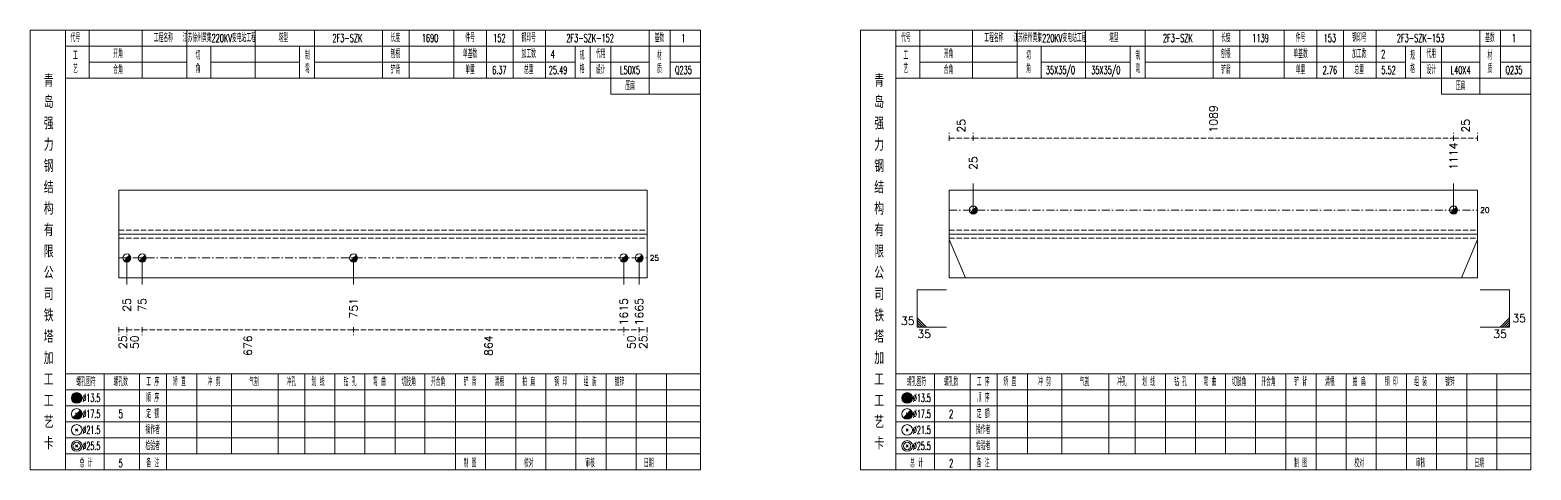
# Model space of a CAD drawing. Extents: x 0 to 4623, y -1159 to 4890.
# Drawn here: x 3425 to 3988, y 4275 to 4440 of the extents above; entities that cross this region are included whole.
import ezdxf
from ezdxf.enums import TextEntityAlignment as Align

# ---------------------------------------------------------------- set-up
doc = ezdxf.new("R2010")
doc.units = 0
doc.header["$MEASUREMENT"] = 0
doc.linetypes.add('一点画线', pattern=[5.2, 3, -1, 0.2, -1])
doc.linetypes.add('虚线', pattern=[2.75, 2, -0.75])
doc.layers.get('0').update_dxf_attribs({"linetype": 'CONTINUOUS', "lineweight": 25})
for name, color, linetype, lineweight in [('1', 7, 'CONTINUOUS', 25), ('4', 7, 'CONTINUOUS', 25), ('5', 7, 'CONTINUOUS', 25)]:
    doc.layers.add(name, color=color, linetype=linetype, lineweight=lineweight)
doc.styles.get("Standard").update_dxf_attribs({"font": 'simplex.shx', "width": 0.7, "height": 3, "bigfont": 'gbhzfs.shx'})

# ---------------------------------------------------------------- blocks, each defined once
blk = doc.blocks.new('孔17.5')
at = {"layer": '5', "color": 7, "linetype": 'Continuous', "lineweight": 13}
for p, q in [((-0.707, -0.707), (0.707, 0.707)), ((-0.2, 0.2), (0.2, -0.2))]:
    blk.add_line(p, q, dxfattribs=at)
blk.add_circle((0, 0), 1, dxfattribs=at)
for radius in [0.9, 0.8, 0.7, 0.6, 0.5, 0.4, 0.3, 0.2, 0.1]:
    blk.add_arc((0, 0), radius, 225, 45, dxfattribs=at)

msp = doc.modelspace()

# ---------------------------------------------------------------- linework, layer by layer
at = {"color": 8, "linetype": '虚线', "lineweight": 9}
for p, q in [((3770.1, 4398.5), (3770.1, 4401.5)), ((3779.1, 4398.5), (3779.1, 4401.5)), ((3779.1, 4398.5), (3779.1, 4401.5)), ((3959.2, 4398.5), (3959.2, 4401.5)), ((3959.2, 4398.5), (3959.2, 4401.5)), ((3968.2, 4398.5), (3968.2, 4401.5)), ((3770.1, 4399.5), (3779.1, 4399.5)), ((3779.1, 4399.5), (3959.2, 4399.5)), ((3959.2, 4399.5), (3968.2, 4399.5)), ((3458.7, 4328.5), (3458.7, 4325.5)), ((3461.7, 4328.5), (3461.7, 4325.5)), ((3461.7, 4328.5), (3461.7, 4325.5)), ((3467.491, 4328.5), (3467.491, 4325.5)), ((3467.491, 4328.5), (3467.491, 4325.5)), ((3546.731, 4328.5), (3546.731, 4325.5)), ((3546.731, 4328.5), (3546.731, 4325.5)), ((3648.009, 4328.5), (3648.009, 4325.5)), ((3648.009, 4328.5), (3648.009, 4325.5)), ((3653.8, 4328.5), (3653.8, 4325.5)), ((3653.8, 4328.5), (3653.8, 4325.5)), ((3656.8, 4328.5), (3656.8, 4325.5)), ((3458.7, 4327.5), (3461.7, 4327.5)), ((3461.7, 4327.5), (3467.491, 4327.5)), ((3467.491, 4327.5), (3546.731, 4327.5)), ((3546.731, 4327.5), (3648.009, 4327.5)), ((3648.009, 4327.5), (3653.8, 4327.5)), ((3653.8, 4327.5), (3656.8, 4327.5))]:
    msp.add_line(p, q, dxfattribs=at)
at = {"color": 7, "linetype": 'Continuous', "lineweight": 18}
for p, q in [((3458.7, 4380), (3458.7, 4347)), ((3458.7, 4380), (3656.8, 4380)), ((3656.8, 4380), (3656.8, 4347)), ((3770.1, 4380), (3770.1, 4347)), ((3770.1, 4380), (3968.2, 4380)), ((3968.2, 4380), (3968.2, 4347)), ((3458.7, 4363.5), (3656.8, 4363.5)), ((3770.1, 4363.5), (3968.2, 4363.5))]:
    msp.add_line(p, q, dxfattribs=at)
at = {"color": 7, "linetype": 'Continuous', "lineweight": 13}
for p, q in [((3779.1, 4372.5), (3779.1, 4382.5)), ((3959.2, 4372.5), (3959.2, 4382.5)), ((3770.1, 4361.438), (3776.187, 4347)), ((3968.2, 4361.438), (3962.113, 4347)), ((3461.7, 4354.5), (3461.7, 4344.5)), ((3467.491, 4354.5), (3467.491, 4344.5)), ((3546.731, 4354.5), (3546.731, 4344.5)), ((3648.009, 4354.5), (3648.009, 4344.5)), ((3653.8, 4354.5), (3653.8, 4344.5)), ((3758.1, 4342.5), (3769.1, 4342.5)), ((3758.1, 4342.5), (3758.1, 4328.5)), ((3980.2, 4342.5), (3969.2, 4342.5)), ((3980.2, 4342.5), (3980.2, 4328.5)), ((3761.6, 4328.5), (3758.1, 4332)), ((3760.725, 4328.5), (3758.1, 4331.125)), ((3759.85, 4328.5), (3758.1, 4330.25)), ((3758.975, 4328.5), (3758.1, 4329.375)), ((3758.1, 4328.5), (3769.1, 4328.5)), ((3980.2, 4328.5), (3969.2, 4328.5)), ((3976.7, 4328.5), (3980.2, 4332)), ((3977.575, 4328.5), (3980.2, 4331.125)), ((3978.45, 4328.5), (3980.2, 4330.25)), ((3979.325, 4328.5), (3980.2, 4329.375))]:
    msp.add_line(p, q, dxfattribs=at)
at = {"color": 3, "linetype": '一点画线', "lineweight": 13}
for p, q in [((3770.1, 4372.5), (3968.2, 4372.5)), ((3458.7, 4354.5), (3656.8, 4354.5))]:
    msp.add_line(p, q, dxfattribs=at)
at = {"color": 1, "linetype": '虚线', "lineweight": 18}
for p, q in [((3458.7, 4365), (3656.8, 4365)), ((3458.7, 4362), (3656.8, 4362)), ((3770.1, 4365), (3968.2, 4365)), ((3770.1, 4362), (3968.2, 4362))]:
    msp.add_line(p, q, dxfattribs=at)
at = {"layer": '1', "color": 7, "linetype": 'Continuous', "lineweight": 18}
for p, q in [((3458.7, 4347), (3656.8, 4347)), ((3770.1, 4347), (3968.2, 4347))]:
    msp.add_line(p, q, dxfattribs=at)
at = {"layer": '4', "color": 1, "linetype": 'Continuous', "lineweight": 18}
for p, q in [((3438.7, 4275), (3438.7, 4440)), ((3447.6, 4422), (3447.6, 4440)), ((3467.4, 4422), (3467.4, 4440)), ((3484.2, 4422), (3484.2, 4440)), ((3509.8, 4422), (3509.8, 4440)), ((3532.1, 4422), (3532.1, 4440)), ((3557.6, 4422), (3557.6, 4440)), ((3567.6, 4422), (3567.6, 4440)), ((3584.3, 4422), (3584.3, 4440)), ((3596.5, 4422), (3596.5, 4440)), ((3606.5, 4422), (3606.5, 4440)), ((3618.7, 4422), (3618.7, 4440)), ((3657.6, 4416), (3657.6, 4440)), ((3665.4, 4422), (3665.4, 4440)), ((3750.1, 4275), (3750.1, 4440)), ((3759, 4422), (3759, 4440)), ((3778.8, 4422), (3778.8, 4440)), ((3795.6, 4422), (3795.6, 4440)), ((3821.2, 4422), (3821.2, 4440)), ((3843.5, 4422), (3843.5, 4440)), ((3869, 4422), (3869, 4440)), ((3879, 4422), (3879, 4440)), ((3895.7, 4422), (3895.7, 4440)), ((3907.9, 4422), (3907.9, 4440)), ((3917.9, 4422), (3917.9, 4440)), ((3930.1, 4422), (3930.1, 4440)), ((3969, 4416), (3969, 4440)), ((3976.8, 4422), (3976.8, 4440)), ((3438.7, 4434), (3676.8, 4434)), ((3493.2, 4422), (3493.2, 4434)), ((3526.5, 4422), (3526.5, 4434)), ((3629.8, 4422), (3629.8, 4434)), ((3635.4, 4422), (3635.4, 4434)), ((3643.2, 4416), (3643.2, 4434)), ((3750.1, 4434), (3988.2, 4434)), ((3804.6, 4422), (3804.6, 4434)), ((3837.9, 4422), (3837.9, 4434)), ((3941.2, 4422), (3941.2, 4434)), ((3946.8, 4422), (3946.8, 4434)), ((3954.6, 4416), (3954.6, 4434)), ((3447.6, 4428), (3484.2, 4428)), ((3493.2, 4428), (3526.5, 4428)), ((3532.1, 4428), (3629.8, 4428)), ((3635.4, 4428), (3657.6, 4428)), ((3665.4, 4428), (3676.8, 4428)), ((3759, 4428), (3795.6, 4428)), ((3804.6, 4428), (3837.9, 4428)), ((3843.5, 4428), (3941.2, 4428)), ((3946.8, 4428), (3969, 4428)), ((3976.8, 4428), (3988.2, 4428)), ((3438.7, 4422), (3676.8, 4422)), ((3750.1, 4422), (3988.2, 4422)), ((3643.2, 4416), (3676.8, 4416)), ((3954.6, 4416), (3988.2, 4416)), ((3438.7, 4311), (3676.8, 4311)), ((3453.2, 4275), (3453.2, 4311)), ((3466.5, 4275), (3466.5, 4311)), ((3476.6, 4275), (3476.6, 4311)), ((3488, 4281), (3488, 4311)), ((3500.9, 4281), (3500.9, 4311)), ((3518.5, 4281), (3518.5, 4311)), ((3528.4, 4281), (3528.4, 4311)), ((3539.7, 4281), (3539.7, 4311)), ((3551, 4281), (3551, 4311)), ((3562.3, 4281), (3562.3, 4311)), ((3573.5, 4281), (3573.5, 4311)), ((3584.9, 4281), (3584.9, 4311)), ((3596.2, 4281), (3596.2, 4311)), ((3607.5, 4281), (3607.5, 4311)), ((3618.8, 4281), (3618.8, 4311)), ((3630.1, 4281), (3630.1, 4311)), ((3641.4, 4281), (3641.4, 4311)), ((3652.7, 4281), (3652.7, 4311)), ((3664, 4281), (3664, 4311)), ((3750.1, 4311), (3988.2, 4311)), ((3764.6, 4275), (3764.6, 4311)), ((3777.9, 4275), (3777.9, 4311)), ((3788, 4275), (3788, 4311)), ((3799.4, 4281), (3799.4, 4311)), ((3812.3, 4281), (3812.3, 4311)), ((3829.9, 4281), (3829.9, 4311)), ((3839.8, 4281), (3839.8, 4311)), ((3851.1, 4281), (3851.1, 4311)), ((3862.4, 4281), (3862.4, 4311)), ((3873.7, 4281), (3873.7, 4311)), ((3884.9, 4281), (3884.9, 4311)), ((3896.3, 4281), (3896.3, 4311)), ((3907.6, 4281), (3907.6, 4311)), ((3918.9, 4281), (3918.9, 4311)), ((3930.2, 4281), (3930.2, 4311)), ((3941.5, 4281), (3941.5, 4311)), ((3952.8, 4281), (3952.8, 4311)), ((3964.1, 4281), (3964.1, 4311)), ((3975.4, 4281), (3975.4, 4311)), ((3438.7, 4305), (3676.8, 4305)), ((3750.1, 4305), (3988.2, 4305)), ((3438.7, 4299), (3676.8, 4299)), ((3750.1, 4299), (3988.2, 4299)), ((3438.7, 4293), (3676.8, 4293)), ((3750.1, 4293), (3988.2, 4293)), ((3438.7, 4287), (3676.8, 4287)), ((3750.1, 4287), (3988.2, 4287)), ((3438.7, 4281), (3676.8, 4281)), ((3584.9, 4275), (3584.9, 4281)), ((3596.2, 4275), (3596.2, 4281)), ((3607.5, 4275), (3607.5, 4281)), ((3618.8, 4275), (3618.8, 4281)), ((3630.1, 4275), (3630.1, 4281)), ((3641.4, 4275), (3641.4, 4281)), ((3652.7, 4275), (3652.7, 4281)), ((3664, 4275), (3664, 4281)), ((3750.1, 4281), (3988.2, 4281)), ((3896.3, 4275), (3896.3, 4281)), ((3907.6, 4275), (3907.6, 4281)), ((3918.9, 4275), (3918.9, 4281)), ((3930.2, 4275), (3930.2, 4281)), ((3941.5, 4275), (3941.5, 4281)), ((3952.8, 4275), (3952.8, 4281)), ((3964.1, 4275), (3964.1, 4281)), ((3975.4, 4275), (3975.4, 4281))]:
    msp.add_line(p, q, dxfattribs=at)
at = {"layer": '4', "color": 7, "linetype": 'Continuous', "lineweight": 13}
for p, q in [((3442.7, 4301.8), (3443.1, 4302.2)), ((3443.1, 4301.8), (3442.7, 4302.2)), ((3754.1, 4301.8), (3754.5, 4302.2)), ((3754.5, 4301.8), (3754.1, 4302.2)), ((3441.486, 4294.586), (3444.314, 4297.414)), ((3442.5, 4296.4), (3443.3, 4295.6)), ((3752.886, 4294.586), (3755.714, 4297.414)), ((3753.9, 4296.4), (3754.7, 4295.6)), ((3442.5, 4289.6), (3443.3, 4290.4)), ((3442.5, 4290.4), (3443.3, 4289.6)), ((3753.9, 4289.6), (3754.7, 4290.4)), ((3753.9, 4290.4), (3754.7, 4289.6)), ((3442.5, 4283.6), (3443.3, 4284.4)), ((3442.5, 4284.4), (3443.3, 4283.6)), ((3753.9, 4283.6), (3754.7, 4284.4)), ((3753.9, 4284.4), (3754.7, 4283.6))]:
    msp.add_line(p, q, dxfattribs=at)
at = {"layer": '4', "color": 1, "linetype": 'Continuous', "lineweight": 18}
for points in [[(3425.4, 4440), (3425.4, 4275), (3676.8, 4275), (3676.8, 4440)], [(3736.8, 4440), (3736.8, 4275), (3988.2, 4275), (3988.2, 4440)]]:
    msp.add_lwpolyline(points, close=True, dxfattribs=at)
at = {"layer": '4', "color": 7, "linetype": 'Continuous', "lineweight": 13}
for centre, radius in [((3442.9, 4302), 2), ((3442.9, 4302), 1.8), ((3442.9, 4302), 1.6), ((3442.9, 4302), 1.4), ((3442.9, 4302), 1.2), ((3442.9, 4302), 1), ((3442.9, 4302), 0.8), ((3442.9, 4302), 0.6), ((3442.9, 4302), 0.4), ((3442.9, 4302), 0.2), ((3754.3, 4302), 2), ((3754.3, 4302), 1.8), ((3754.3, 4302), 1.6), ((3754.3, 4302), 1.4), ((3754.3, 4302), 1.2), ((3754.3, 4302), 1), ((3754.3, 4302), 0.8), ((3754.3, 4302), 0.6), ((3754.3, 4302), 0.4), ((3754.3, 4302), 0.2), ((3442.9, 4296), 2), ((3754.3, 4296), 2), ((3442.9, 4290), 2), ((3754.3, 4290), 2), ((3442.9, 4284), 2), ((3442.9, 4284), 1.4), ((3754.3, 4284), 2), ((3754.3, 4284), 1.4)]:
    msp.add_circle(centre, radius, dxfattribs=at)
for centre, radius in [((3442.9, 4296), 1.8), ((3442.9, 4296), 1.6), ((3442.9, 4296), 1.4), ((3442.9, 4296), 1.2), ((3442.9, 4296), 1), ((3442.9, 4296), 0.8), ((3442.9, 4296), 0.6), ((3442.9, 4296), 0.4), ((3442.9, 4296), 0.2), ((3754.3, 4296), 1.8), ((3754.3, 4296), 1.6), ((3754.3, 4296), 1.4), ((3754.3, 4296), 1.2), ((3754.3, 4296), 1), ((3754.3, 4296), 0.8), ((3754.3, 4296), 0.6), ((3754.3, 4296), 0.4), ((3754.3, 4296), 0.2)]:
    msp.add_arc(centre, radius, 225, 45, dxfattribs=at)

# ---------------------------------------------------------------- block references
at = {"color": 7, "linetype": 'Continuous', "lineweight": 13, "xscale": 1.5, "yscale": 1.5, "zscale": 1.5}
for p in [(3779.1, 4372.5), (3959.2, 4372.5)]:
    msp.add_blockref('孔17.5', p, dxfattribs=at)
at = {"layer": '1', "color": 7, "linetype": 'Continuous', "lineweight": 13, "xscale": 1.5, "yscale": 1.5, "zscale": 1.5}
for p in [(3461.7, 4354.5), (3467.491, 4354.5), (3546.731, 4354.5), (3648.009, 4354.5), (3653.8, 4354.5)]:
    msp.add_blockref('孔17.5', p, dxfattribs=at)

# ---------------------------------------------------------------- texts
at = {"color": 8, "linetype": 'Continuous', "lineweight": 9}
for s, p in [('1089', (3869.15, 4401.5)), ('25', (3774.6, 4401.5)), ('25', (3963.7, 4401.5))]:
    msp.add_text(s, height=3, rotation=90, dxfattribs=at).set_placement(p, align=Align.MIDDLE_LEFT)
at = {"color": 7, "linetype": 'Continuous', "lineweight": 13}
for s, p in [('1114', (3959.2, 4387.5)), ('25', (3779.1, 4387.5))]:
    msp.add_text(s, height=3, rotation=90, dxfattribs=at).set_placement(p, align=Align.MIDDLE_LEFT)
for s, p in [('20', (3969.2, 4372.5)), ('25', (3657.8, 4354.5))]:
    msp.add_text(s, height=2, dxfattribs=at).set_placement(p, align=Align.MIDDLE_LEFT)
msp.add_text('35', height=3, dxfattribs=at).set_placement((3757.1, 4328.5), align=Align.BOTTOM_RIGHT)
msp.add_text('35', height=3, dxfattribs=at).set_placement((3981.2, 4329.5), align=Align.BOTTOM_LEFT)
at = {"color": 8, "linetype": 'Continuous', "lineweight": 9}
for s, p in [('25', (3460.2, 4325.5)), ('50', (3464.596, 4325.5)), ('676', (3507.111, 4325.5)), ('864', (3597.37, 4325.5)), ('50', (3650.904, 4325.5)), ('25', (3655.3, 4325.5))]:
    msp.add_text(s, height=3, rotation=90, dxfattribs=at).set_placement(p, align=Align.MIDDLE_RIGHT)
at = {"color": 7, "linetype": 'Continuous', "lineweight": 13}
msp.add_text('35', height=3, dxfattribs=at).set_placement((3758.1, 4327.5), align=Align.TOP_LEFT)
msp.add_text('35', height=3, dxfattribs=at).set_placement((3979.2, 4327.5), align=Align.TOP_RIGHT)
at = {"layer": '1', "color": 7, "linetype": 'Continuous', "lineweight": 13}
for s, p in [('25', (3461.7, 4339.5)), ('75', (3467.491, 4339.5)), ('751', (3546.731, 4339.5)), ('1615', (3648.009, 4339.5)), ('1665', (3653.8, 4339.5))]:
    msp.add_text(s, height=3, rotation=90, dxfattribs=at).set_placement(p, align=Align.MIDDLE_RIGHT)
at = {"layer": '4', "color": 1, "linetype": 'Continuous', "lineweight": 13}
for s, height, width, p in [('代号', 3, 0.6, (3442.4, 4437)), ('工程名称', 3, 0.6, (3475.4, 4437)), ('江苏徐州黄集220KV变电站工程', 3, 0.6, (3496.4, 4437)), ('塔型', 3, 0.6, (3520.4, 4437)), ('2F3-SZK', 3, 0.6, (3544.4, 4437)), ('长度', 3, 0.6, (3562.4, 4437)), ('1690', 3, 0.6, (3575.4, 4437)), ('件号', 3, 0.6, (3590.4, 4437)), ('152', 3, 0.6, (3601.4, 4437)), ('钢印号', 3, 0.6, (3612.4, 4437)), ('2F3-SZK-152', 3, 0.6, (3635.4, 4437)), ('基数', 3, 0.6, (3661.4, 4437)), ('1', 3, 0.6, (3670.4, 4437)), ('代号', 3, 0.6, (3753.8, 4437)), ('工程名称', 3, 0.6, (3786.8, 4437)), ('江苏徐州黄集220KV变电站工程', 3, 0.6, (3807.8, 4437)), ('塔型', 3, 0.6, (3831.8, 4437)), ('2F3-SZK', 3, 0.6, (3855.8, 4437)), ('长度', 3, 0.6, (3873.8, 4437)), ('1139', 3, 0.6, (3886.8, 4437)), ('件号', 3, 0.6, (3901.8, 4437)), ('153', 3, 0.6, (3912.8, 4437)), ('钢印号', 3, 0.6, (3923.8, 4437)), ('2F3-SZK-153', 3, 0.6, (3946.8, 4437)), ('基数', 3, 0.6, (3972.8, 4437)), ('1', 3, 0.6, (3981.8, 4437)), ('工', 3, 0.6, (3442.4, 4430.4)), ('开角', 3, 0.6, (3458.4, 4431)), ('切', 3, 0.6, (3488.4, 4430.4)), ('制', 3, 0.6, (3529.4, 4430.4)), ('刨根', 3, 0.6, (3562.4, 4431)), ('单基数', 3, 0.6, (3590.4, 4431)), ('加工数', 3, 0.6, (3612.4, 4431)), ('4', 3, 0.6, (3621.4, 4431)), ('规', 3, 0.6, (3632.4, 4430.4)), ('代用', 3, 0.6, (3639.4, 4431)), ('材', 3, 0.6, (3661.4, 4430.4)), ('工', 3, 0.6, (3753.8, 4430.4)), ('开角', 3, 0.6, (3769.8, 4431)), ('切', 3, 0.6, (3799.8, 4430.4)), ('制', 3, 0.6, (3840.8, 4430.4)), ('刨根', 3, 0.6, (3873.8, 4431)), ('单基数', 3, 0.6, (3901.8, 4431)), ('加工数', 3, 0.6, (3923.8, 4431)), ('2', 3, 0.6, (3932.8, 4431)), ('规', 3, 0.6, (3943.8, 4430.4)), ('代用', 3, 0.6, (3950.8, 4431)), ('材', 3, 0.6, (3972.8, 4430.4)), ('青', 4.6, 0.8, (3432.4, 4421)), ('艺', 3, 0.6, (3442.4, 4425.4)), ('合角', 3, 0.6, (3458.4, 4425)), ('角', 3, 0.6, (3488.4, 4425.4)), ('弯', 3, 0.6, (3529.4, 4425.4)), ('铲背', 3, 0.6, (3562.4, 4425)), ('单重', 3, 0.6, (3590.4, 4425)), ('6.37', 3, 0.6, (3601.4, 4425)), ('总重', 3, 0.6, (3612.4, 4425)), ('25.49', 3, 0.6, (3623.4, 4425)), ('格', 3, 0.6, (3632.4, 4425.4)), ('设计', 3, 0.6, (3639.4, 4425)), ('L50X5', 3, 0.6, (3650.4, 4425)), ('质', 3, 0.6, (3661.4, 4425.4)), ('Q235', 3, 0.6, (3670.4, 4425)), ('青', 4.6, 0.8, (3743.8, 4421)), ('艺', 3, 0.6, (3753.8, 4425.4)), ('合角', 3, 0.6, (3769.8, 4425)), ('角', 3, 0.6, (3799.8, 4425.4)), ('35X35/0', 3, 0.6, (3811.8, 4425)), ('35X35/0', 3, 0.6, (3828.8, 4425)), ('弯', 3, 0.6, (3840.8, 4425.4)), ('铲背', 3, 0.6, (3873.8, 4425)), ('单重', 3, 0.6, (3901.8, 4425)), ('2.76', 3, 0.6, (3912.8, 4425)), ('总重', 3, 0.6, (3923.8, 4425)), ('5.52', 3, 0.6, (3934.8, 4425)), ('格', 3, 0.6, (3943.8, 4425.4)), ('设计', 3, 0.6, (3950.8, 4425)), ('L40X4', 3, 0.6, (3961.8, 4425)), ('质', 3, 0.6, (3972.8, 4425.4)), ('Q235', 3, 0.6, (3981.8, 4425)), ('压扁', 3, 0.6, (3650.4, 4419)), ('压扁', 3, 0.6, (3961.8, 4419)), ('岛', 4.6, 0.8, (3432.4, 4413)), ('岛', 4.6, 0.8, (3743.8, 4413)), ('强', 4.6, 0.8, (3432.4, 4405)), ('强', 4.6, 0.8, (3743.8, 4405)), ('力', 4.6, 0.8, (3432.4, 4397)), ('力', 4.6, 0.8, (3743.8, 4397)), ('钢', 4.6, 0.8, (3432.4, 4389)), ('钢', 4.6, 0.8, (3743.8, 4389)), ('结', 4.6, 0.8, (3432.4, 4381)), ('结', 4.6, 0.8, (3743.8, 4381)), ('构', 4.6, 0.8, (3432.4, 4373)), ('构', 4.6, 0.8, (3743.8, 4373)), ('有', 4.6, 0.8, (3432.4, 4365)), ('有', 4.6, 0.8, (3743.8, 4365)), ('限', 4.6, 0.8, (3432.4, 4357)), ('限', 4.6, 0.8, (3743.8, 4357)), ('公', 4.6, 0.8, (3432.4, 4349)), ('公', 4.6, 0.8, (3743.8, 4349)), ('司', 4.6, 0.8, (3432.4, 4341)), ('司', 4.6, 0.8, (3743.8, 4341)), ('铁', 4.6, 0.8, (3432.4, 4333)), ('铁', 4.6, 0.8, (3743.8, 4333)), ('塔', 4.6, 0.8, (3432.4, 4325)), ('塔', 4.6, 0.8, (3743.8, 4325)), ('加', 4.6, 0.8, (3432.4, 4317)), ('加', 4.6, 0.8, (3743.8, 4317)), ('工', 4.6, 0.8, (3432.4, 4309)), ('工', 4.6, 0.8, (3743.8, 4309)), ('螺孔图符', 3, 0.6, (3446.4, 4308)), ('螺孔数', 3, 0.6, (3459.4, 4308)), ('工 序', 3, 0.6, (3471.4, 4308)), ('矫 直', 3, 0.6, (3481.4, 4308)), ('冲 剪', 3, 0.6, (3494.4, 4308)), ('气割', 3, 0.6, (3509.4, 4308)), ('冲孔', 3, 0.6, (3523.4, 4308)), ('划 线', 3, 0.6, (3533.4, 4308)), ('钻 孔', 3, 0.6, (3545.4, 4308)), ('弯 曲', 3, 0.6, (3556.4, 4308)), ('切肢角', 3, 0.6, (3567.4, 4308)), ('开合角', 3, 0.6, (3578.4, 4308)), ('铲 背', 3, 0.6, (3590.4, 4308)), ('清根', 3, 0.6, (3601.4, 4308)), ('拍 扁', 3, 0.6, (3612.4, 4308)), ('钢 印', 3, 0.6, (3624.4, 4308)), ('组 装', 3, 0.6, (3635.4, 4308)), ('镀锌', 3, 0.6, (3646.4, 4308)), ('螺孔图符', 3, 0.6, (3757.8, 4308)), ('螺孔数', 3, 0.6, (3770.8, 4308)), ('工 序', 3, 0.6, (3782.8, 4308)), ('矫 直', 3, 0.6, (3792.8, 4308)), ('冲 剪', 3, 0.6, (3805.8, 4308)), ('气割', 3, 0.6, (3820.8, 4308)), ('冲孔', 3, 0.6, (3834.8, 4308)), ('划 线', 3, 0.6, (3844.8, 4308)), ('钻 孔', 3, 0.6, (3856.8, 4308)), ('弯 曲', 3, 0.6, (3867.8, 4308)), ('切肢角', 3, 0.6, (3878.8, 4308)), ('开合角', 3, 0.6, (3889.8, 4308)), ('铲 背', 3, 0.6, (3901.8, 4308)), ('清根', 3, 0.6, (3912.8, 4308)), ('拍 扁', 3, 0.6, (3923.8, 4308)), ('钢 印', 3, 0.6, (3935.8, 4308)), ('组 装', 3, 0.6, (3946.8, 4308)), ('镀锌', 3, 0.6, (3957.8, 4308)), ('工', 4.6, 0.8, (3432.4, 4301)), ('%%C13.5', 3, 0.5, (3448.4, 4302)), ('顺 序', 3, 0.6, (3471.4, 4302)), ('工', 4.6, 0.8, (3743.8, 4301)), ('%%C13.5', 3, 0.5, (3759.8, 4302)), ('顺 序', 3, 0.6, (3782.8, 4302)), ('艺', 4.6, 0.8, (3432.4, 4293)), ('%%C17.5', 3, 0.5, (3448.4, 4296)), ('5', 3.2, 0.6, (3459.4, 4296)), ('定 额', 3, 0.6, (3471.4, 4296)), ('艺', 4.6, 0.8, (3743.8, 4293)), ('%%C17.5', 3, 0.5, (3759.8, 4296)), ('2', 3.2, 0.6, (3770.8, 4296)), ('定 额', 3, 0.6, (3782.8, 4296)), ('%%C21.5', 3, 0.5, (3448.4, 4290)), ('操作者', 3, 0.6, (3471.4, 4290)), ('%%C21.5', 3, 0.5, (3759.8, 4290)), ('操作者', 3, 0.6, (3782.8, 4290)), ('卡', 4.6, 0.8, (3432.4, 4285)), ('%%C25.5', 3, 0.5, (3448.4, 4284)), ('检验者', 3, 0.6, (3471.4, 4284)), ('卡', 4.6, 0.8, (3743.8, 4285)), ('%%C25.5', 3, 0.5, (3759.8, 4284)), ('检验者', 3, 0.6, (3782.8, 4284)), ('总 计', 3, 0.6, (3446.4, 4277.5)), ('5', 3, 0.6, (3459.4, 4277.5)), ('备 注', 3, 0.6, (3471.4, 4277.5)), ('制 图', 3, 0.6, (3590.4, 4277.5)), ('校对', 3, 0.6, (3612.4, 4277.5)), ('审核', 3, 0.6, (3635.4, 4277.5)), ('日期', 3, 0.6, (3657.4, 4277.5)), ('总 计', 3, 0.6, (3757.8, 4277.5)), ('2', 3, 0.6, (3770.8, 4277.5)), ('备 注', 3, 0.6, (3782.8, 4277.5)), ('制 图', 3, 0.6, (3901.8, 4277.5)), ('校对', 3, 0.6, (3923.8, 4277.5)), ('审核', 3, 0.6, (3946.8, 4277.5)), ('日期', 3, 0.6, (3968.8, 4277.5))]:
    msp.add_text(s, height=height, dxfattribs=dict(at, width=width)).set_placement(p, align=Align.MIDDLE_CENTER)

doc.saveas('drawing.dxf')
